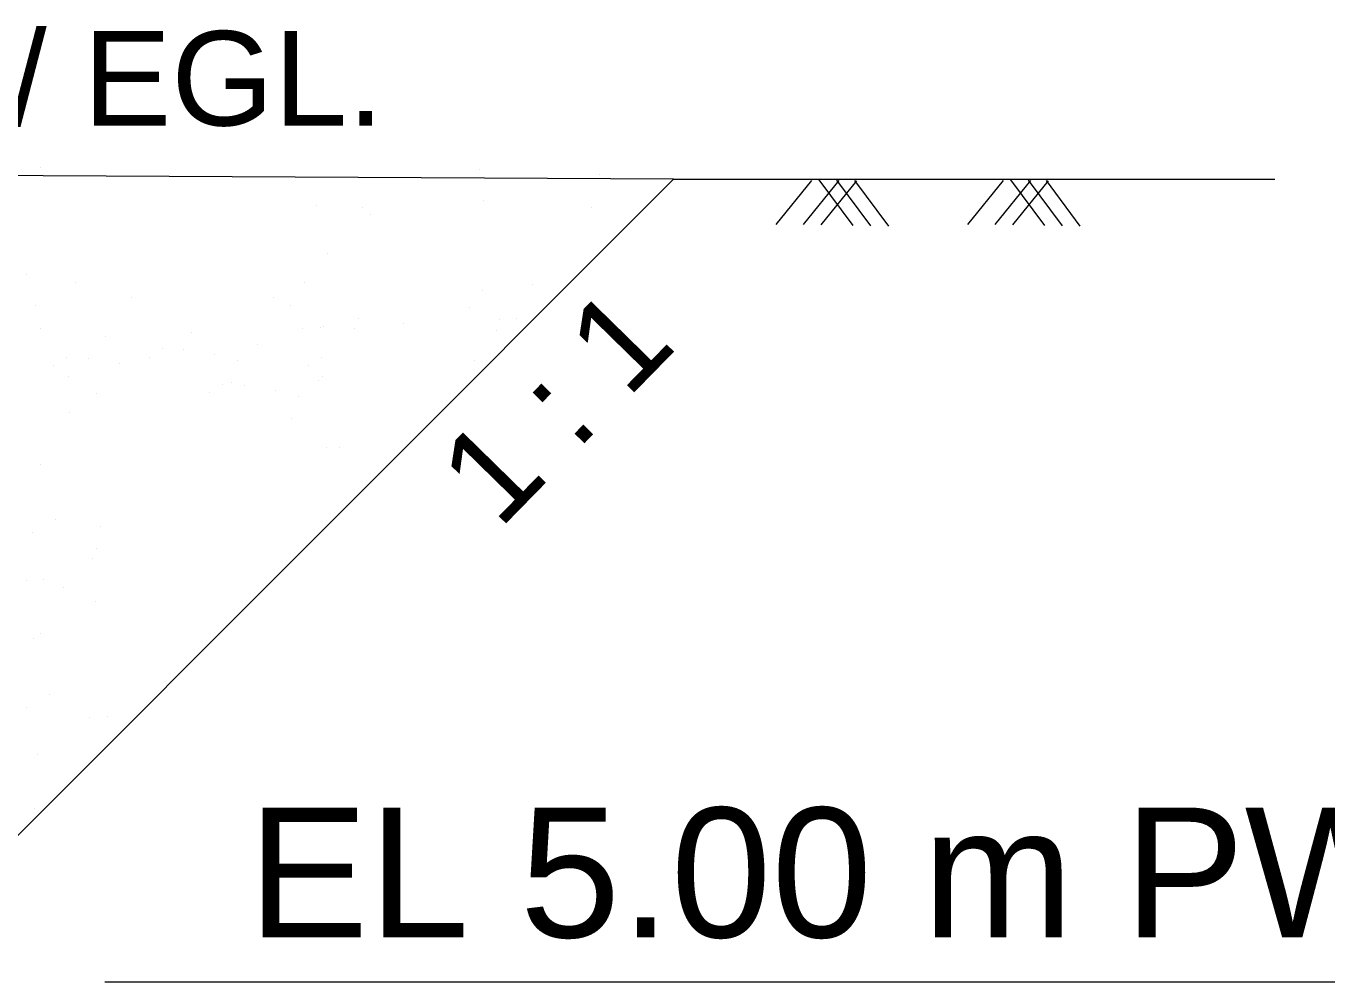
# Model space of a CAD drawing. Header units: inches. Extents: x 15 to 141071, y -30183 to 14738.
# Drawn here: x 140997.57 to 141008.49, y -18892.06 to -18884.04 of the extents above; entities that cross this region are included whole.
import ezdxf

# ---------------------------------------------------------------- set-up
doc = ezdxf.new("R2010")
doc.units = ezdxf.units.IN
doc.header["$MEASUREMENT"] = 0
doc.layers.add('LINE', color=7, linetype='Continuous')
doc.styles.add('Arial-200', font='arial.ttf')
doc.styles.get("Standard").update_dxf_attribs({"font": 'arial.ttf'})

msp = doc.modelspace()

# ---------------------------------------------------------------- linework, layer by layer
at = {"layer": 'LINE', "color": 7, "lineweight": 20, "ltscale": 0.5}
for p, q in [((140997.691361, -18885.229212), (140997.691361, -18885.229212)), ((140997.691361, -18885.229212), (140997.691361, -18885.229212)), ((141001.374251, -18885.247856), (141001.374251, -18885.247856)), ((141001.374251, -18885.247856), (141001.374251, -18885.247856)), ((140996.272665, -18892.059219), (141003.005802, -18885.326082)), ((140996.272665, -18892.059219), (141003.005802, -18885.326082)), ((141002.379862, -18885.289014), (141002.379862, -18885.289014)), ((141002.379862, -18885.289014), (141002.379862, -18885.289014)), ((141002.503831, -18885.318153), (141002.503831, -18885.318153)), ((141002.503831, -18885.318153), (141002.503831, -18885.318153)), ((141003.005802, -18885.326082), (141008.051808, -18885.326082)), ((141003.005802, -18885.326082), (141008.051808, -18885.326082)), ((141004.162135, -18885.336345), (141003.862964, -18885.706514)), ((141004.162135, -18885.336345), (141003.862964, -18885.706514)), ((141004.391975, -18885.335598), (141004.092804, -18885.705767)), ((141004.391975, -18885.335598), (141004.092804, -18885.705767)), ((141004.513468, -18885.713556), (141004.228205, -18885.332565)), ((141004.513468, -18885.713556), (141004.228205, -18885.332565)), ((141004.540492, -18885.338348), (141004.241321, -18885.708517)), ((141004.540492, -18885.338348), (141004.241321, -18885.708517)), ((141004.661985, -18885.716306), (141004.376722, -18885.335315)), ((141004.661985, -18885.716306), (141004.376722, -18885.335315)), ((141004.810501, -18885.719056), (141004.525238, -18885.338065)), ((141004.810501, -18885.719056), (141004.525238, -18885.338065)), ((141005.770463, -18885.336345), (141005.471291, -18885.706514)), ((141005.770463, -18885.336345), (141005.471291, -18885.706514)), ((141006.000303, -18885.335598), (141005.701131, -18885.705767)), ((141006.000303, -18885.335598), (141005.701131, -18885.705767)), ((141006.121795, -18885.713556), (141005.836533, -18885.332565)), ((141006.121795, -18885.713556), (141005.836533, -18885.332565)), ((141006.14882, -18885.338348), (141005.849648, -18885.708517)), ((141006.14882, -18885.338348), (141005.849648, -18885.708517)), ((141006.270312, -18885.716306), (141005.985049, -18885.335315)), ((141006.270312, -18885.716306), (141005.985049, -18885.335315)), ((141006.418829, -18885.719056), (141006.133566, -18885.338065)), ((141006.418829, -18885.719056), (141006.133566, -18885.338065)), ((141000.010793, -18885.550127), (141000.010793, -18885.550127)), ((141000.010793, -18885.550127), (141000.010793, -18885.550127)), ((141000.393819, -18885.562033), (141000.393819, -18885.562033)), ((141000.393819, -18885.562033), (141000.393819, -18885.562033)), ((141001.411832, -18885.507429), (141001.411832, -18885.507429)), ((141001.411832, -18885.507429), (141001.411832, -18885.507429)), ((141002.313899, -18885.565677), (141002.313899, -18885.565677)), ((141002.313899, -18885.565677), (141002.313899, -18885.565677)), ((141000.457765, -18885.61979), (141000.457765, -18885.61979)), ((141000.457765, -18885.61979), (141000.457765, -18885.61979)), ((141000.097163, -18885.948643), (141000.097163, -18885.948643)), ((141000.097163, -18885.948643), (141000.097163, -18885.948643)), ((140997.573456, -18886.124791), (140997.573456, -18886.124791)), ((140997.573456, -18886.124791), (140997.573456, -18886.124791)), ((140997.98715, -18886.192524), (140997.98715, -18886.192524)), ((140997.98715, -18886.192524), (140997.98715, -18886.192524)), ((140999.90723, -18886.196168), (140999.90723, -18886.196168)), ((140999.90723, -18886.196168), (140999.90723, -18886.196168)), ((141001.40245, -18886.26302), (141001.40245, -18886.26302)), ((141001.40245, -18886.26302), (141001.40245, -18886.26302)), ((141001.818267, -18886.211598), (141001.818267, -18886.211598)), ((141001.818267, -18886.211598), (141001.818267, -18886.211598)), ((140998.452086, -18886.314355), (140998.452086, -18886.314355)), ((140998.452086, -18886.314355), (140998.452086, -18886.314355)), ((140999.648274, -18886.31867), (140999.648274, -18886.31867)), ((140999.648274, -18886.31867), (140999.648274, -18886.31867)), ((140997.65048, -18886.385858), (140997.65048, -18886.385858)), ((140997.65048, -18886.385858), (140997.65048, -18886.385858)), ((140999.787897, -18886.385858), (140999.787897, -18886.385858)), ((140999.787897, -18886.385858), (140999.787897, -18886.385858)), ((141001.293927, -18886.403009), (141001.293927, -18886.403009)), ((141001.293927, -18886.403009), (141001.293927, -18886.403009)), ((140997.690494, -18886.579133), (140997.690494, -18886.579133)), ((140997.690494, -18886.579133), (140997.690494, -18886.579133)), ((140999.891914, -18886.574455), (140999.891914, -18886.574455)), ((140999.891914, -18886.574455), (140999.891914, -18886.574455)), ((141000.040343, -18886.567974), (141000.040343, -18886.567974)), ((141000.040343, -18886.567974), (141000.040343, -18886.567974)), ((141000.068003, -18886.55886), (141000.068003, -18886.55886)), ((141000.068003, -18886.55886), (141000.068003, -18886.55886)), ((141000.331715, -18886.577235), (141000.331715, -18886.577235)), ((141000.331715, -18886.577235), (141000.331715, -18886.577235)), ((141000.3581, -18886.494547), (141000.3581, -18886.494547)), ((141000.3581, -18886.494547), (141000.3581, -18886.494547)), ((141000.740928, -18886.537386), (141000.740928, -18886.537386)), ((141000.740928, -18886.537386), (141000.740928, -18886.537386)), ((141001.542444, -18886.502391), (141001.542444, -18886.502391)), ((141001.542444, -18886.502391), (141001.542444, -18886.502391)), ((141001.690873, -18886.495911), (141001.690873, -18886.495911)), ((141001.690873, -18886.495911), (141001.690873, -18886.495911)), ((140998.241384, -18886.646519), (140998.241384, -18886.646519)), ((140998.241384, -18886.646519), (140998.241384, -18886.646519)), ((140998.961746, -18886.612402), (140998.961746, -18886.612402)), ((140998.961746, -18886.612402), (140998.961746, -18886.612402)), ((141001.521611, -18886.598208), (141001.521611, -18886.598208)), ((141001.521611, -18886.598208), (141001.521611, -18886.598208)), ((140998.712694, -18886.748687), (140998.712694, -18886.748687)), ((140998.712694, -18886.748687), (140998.712694, -18886.748687)), ((140998.893269, -18886.755809), (140998.893269, -18886.755809)), ((140998.893269, -18886.755809), (140998.893269, -18886.755809)), ((140999.15578, -18886.796491), (140999.15578, -18886.796491)), ((140999.15578, -18886.796491), (140999.15578, -18886.796491)), ((140999.51421, -18886.713692), (140999.51421, -18886.713692)), ((140999.51421, -18886.713692), (140999.51421, -18886.713692)), ((140997.801565, -18886.891626), (140997.801565, -18886.891626)), ((140997.801565, -18886.891626), (140997.801565, -18886.891626)), ((140997.911087, -18886.82019), (140997.911087, -18886.82019)), ((140997.911087, -18886.82019), (140997.911087, -18886.82019)), ((140998.091663, -18886.827313), (140998.091663, -18886.827313)), ((140998.091663, -18886.827313), (140998.091663, -18886.827313)), ((140998.354174, -18886.867994), (140998.354174, -18886.867994)), ((140998.354174, -18886.867994), (140998.354174, -18886.867994)), ((140998.603172, -18886.820122), (140998.603172, -18886.820122)), ((140998.603172, -18886.820122), (140998.603172, -18886.820122)), ((140999.34792, -18886.850778), (140999.34792, -18886.850778)), ((140999.34792, -18886.850778), (140999.34792, -18886.850778)), ((140999.938983, -18886.891626), (140999.938983, -18886.891626)), ((140999.938983, -18886.891626), (140999.938983, -18886.891626)), ((141000.048505, -18886.82019), (141000.048505, -18886.82019)), ((141000.048505, -18886.82019), (141000.048505, -18886.82019)), ((141001.331678, -18886.845732), (141001.331678, -18886.845732)), ((141001.331678, -18886.845732), (141001.331678, -18886.845732)), ((140997.923642, -18886.979197), (140997.923642, -18886.979197)), ((140997.923642, -18886.979197), (140997.923642, -18886.979197)), ((140999.292265, -18887.031779), (140999.292265, -18887.031779)), ((140999.292265, -18887.031779), (140999.292265, -18887.031779)), ((141000.02387, -18887.011738), (141000.02387, -18887.011738)), ((141000.02387, -18887.011738), (141000.02387, -18887.011738)), ((141000.061059, -18886.979197), (141000.061059, -18886.979197)), ((141000.061059, -18886.979197), (141000.061059, -18886.979197)), ((140998.162825, -18887.120102), (140998.162825, -18887.120102)), ((140998.162825, -18887.120102), (140998.162825, -18887.120102)), ((140999.112831, -18887.118169), (140999.112831, -18887.118169)), ((140999.112831, -18887.118169), (140999.112831, -18887.118169)), ((140999.222353, -18887.046733), (140999.222353, -18887.046733)), ((140999.222353, -18887.046733), (140999.222353, -18887.046733)), ((140999.402929, -18887.053856), (140999.402929, -18887.053856)), ((140999.402929, -18887.053856), (140999.402929, -18887.053856)), ((140999.66544, -18887.094537), (140999.66544, -18887.094537)), ((140999.66544, -18887.094537), (140999.66544, -18887.094537)), ((140999.85758, -18887.148825), (140999.85758, -18887.148825)), ((140999.85758, -18887.148825), (140999.85758, -18887.148825)), ((140997.938499, -18887.282254), (140997.938499, -18887.282254)), ((140997.938499, -18887.282254), (140997.938499, -18887.282254)), ((140999.801924, -18887.329826), (140999.801924, -18887.329826)), ((140999.801924, -18887.329826), (140999.801924, -18887.329826)), ((141000.096202, -18887.574024), (141000.096202, -18887.574024)), ((141000.096202, -18887.574024), (141000.096202, -18887.574024)), ((141000.836046, -18887.491653), (141000.836046, -18887.491653)), ((141000.836046, -18887.491653), (141000.836046, -18887.491653)), ((141000.199847, -18887.578871), (141000.199847, -18887.578871)), ((141000.199847, -18887.578871), (141000.199847, -18887.578871)), ((140997.689756, -18887.715302), (140997.689756, -18887.715302)), ((140997.689756, -18887.715302), (140997.689756, -18887.715302)), ((140997.820594, -18888.177834), (140997.820594, -18888.177834)), ((140997.820594, -18888.177834), (140997.820594, -18888.177834)), ((140997.626666, -18888.292155), (140997.626666, -18888.292155)), ((140997.626666, -18888.292155), (140997.626666, -18888.292155)), ((140998.195979, -18888.241503), (140998.195979, -18888.241503)), ((140998.195979, -18888.241503), (140998.195979, -18888.241503)), ((140998.162825, -18888.427521), (140998.162825, -18888.427521)), ((140998.162825, -18888.427521), (140998.162825, -18888.427521)), ((140998.132721, -18888.508753), (140998.132721, -18888.508753)), ((140998.132721, -18888.508753), (140998.132721, -18888.508753)), ((140997.572309, -18888.693112), (140997.572309, -18888.693112)), ((140997.572309, -18888.693112), (140997.572309, -18888.693112)), ((140997.720738, -18888.686631), (140997.720738, -18888.686631)), ((140997.720738, -18888.686631), (140997.720738, -18888.686631)), ((140997.885122, -18888.748625), (140997.885122, -18888.748625)), ((140997.885122, -18888.748625), (140997.885122, -18888.748625)), ((140998.1517, -18888.867092), (140998.1517, -18888.867092)), ((140998.1517, -18888.867092), (140998.1517, -18888.867092)), ((140997.636379, -18889.181673), (140997.636379, -18889.181673)), ((140997.636379, -18889.181673), (140997.636379, -18889.181673)), ((140997.694544, -18889.13528), (140997.694544, -18889.13528)), ((140997.694544, -18889.13528), (140997.694544, -18889.13528)), ((140997.767216, -18889.644205), (140997.767216, -18889.644205)), ((140997.767216, -18889.644205), (140997.767216, -18889.644205)), ((140997.573289, -18889.758525), (140997.573289, -18889.758525)), ((140997.573289, -18889.758525), (140997.573289, -18889.758525)), ((140998.103077, -18889.838561), (140998.103077, -18889.838561)), ((140998.103077, -18889.838561), (140998.103077, -18889.838561)), ((140998.251506, -18889.832081), (140998.251506, -18889.832081)), ((140998.251506, -18889.832081), (140998.251506, -18889.832081)), ((140997.667361, -18890.153002), (140997.667361, -18890.153002)), ((140997.667361, -18890.153002), (140997.667361, -18890.153002)), ((140997.641166, -18890.601651), (140997.641166, -18890.601651)), ((140997.641166, -18890.601651), (140997.641166, -18890.601651)), ((140998.231255, -18892.059219), (141011.128926, -18892.059219)), ((140998.231255, -18892.059219), (141011.128926, -18892.059219))]:
    msp.add_line(p, q, dxfattribs=at)
msp.add_lwpolyline([(141003.005802, -18885.326082), (140962.788611, -18885.113206)], dxfattribs=at)
msp.add_lwpolyline([(141003.005802, -18885.326082), (140962.788611, -18885.113206)], dxfattribs=at)

# ---------------------------------------------------------------- texts
at = {"layer": 'LINE', "color": 7, "lineweight": 20, "ltscale": 0.5, "style": 'Arial-200'}
msp.add_text('LWL / EGL.', height=0.7923753, dxfattribs=at).set_placement((140994.853726, -18884.875874))
msp.add_text('LWL / EGL.', height=0.7923753, dxfattribs=at).set_placement((140994.853726, -18884.875874))
msp.add_text('1 : 1', height=0.7923753, rotation=45.6254429, dxfattribs=at).set_placement((141001.540862, -18888.273059))
msp.add_text('1 : 1', height=0.7923753, rotation=45.6254429, dxfattribs=at).set_placement((141001.540862, -18888.273059))
at = {"layer": 'LINE', "color": 7, "lineweight": 20, "ltscale": 0.5, "insert": (140999.431602, -18890.597148), "char_height": 1.08842386, "width": 37.17234402, "attachment_point": 1}
msp.add_mtext('EL 5.00 m PWD', dxfattribs=at)

doc.saveas('drawing.dxf')
